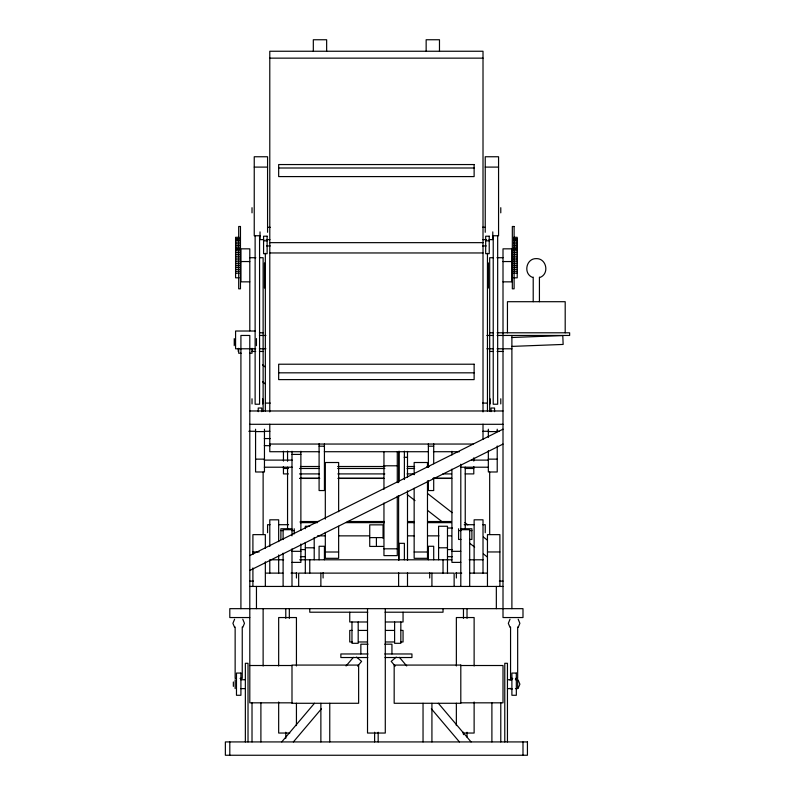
<?xml version="1.0" encoding="UTF-8"?>
<svg xmlns="http://www.w3.org/2000/svg" width="795" height="795" viewBox="0 0 795 795"><rect width="100%" height="100%" fill="white"/><g stroke="black" fill="none" stroke-linecap="round" stroke-linejoin="round"><path stroke-width="1.19" d="M233.352 681.961L233.352 686.383M234.605 619.235L232.915 623.32L234.605 627.404M242.773 627.404L244.463 623.32L242.773 619.235M510.022 619.235L508.333 623.32L510.022 627.404M518.191 627.404L519.88 623.32L518.191 619.235M518.191 688.261L519.88 684.177L518.191 680.093M281.738 741.924L314.482 703.257M346.073 665.962L353.378 657.336M293.375 741.924L321.468 708.762M357.581 666.121L361.596 661.38L356.508 657.077M396.288 657.077L391.2 661.38L395.214 666.121M540.063 277.415C549.633 273.778 546.562 258.305 536.317 258.613C526.081 258.305 523.001 273.778 532.58 277.415M510.022 680.093L511.901 678.841M249.799 555.566L503.006 429.191M249.799 570.462L503.006 444.087M511.891 337.507L562.8 335.55L563.138 344.434L511.891 346.401M269.783 58.144L483.012 58.144M254.241 167.099L267.567 167.099M485.238 167.099L498.564 167.099M278.667 168.003L474.128 168.003M267.816 227.291L270.28 227.291M482.515 227.291L484.99 227.291M260.293 235.757L254.241 235.757L254.241 156.754L267.567 156.754L267.567 232.309M492.503 235.757L498.564 235.757L498.564 156.754L485.238 156.754L485.238 232.309M239.136 237.308L235.578 237.308L235.578 277.813L239.136 277.813M513.659 237.308L517.217 237.308L517.217 277.813L513.659 277.813M263.731 239.623L260.015 239.623L260.015 231.892M266.206 239.623L269.922 239.623M482.883 239.623L486.59 239.623M489.074 239.623L492.781 239.623L492.781 231.892M235.578 240.497L239.136 240.507M513.659 240.497L517.217 240.507M263.572 240.815L267.12 240.815M485.675 240.815L489.233 240.815M235.578 242.137L239.136 242.147M513.659 242.147L517.217 242.137M269.783 242.654L483.012 242.654M235.578 243.817L239.136 243.827M513.659 243.827L517.217 243.817M235.578 245.516L239.136 245.516M513.659 245.516L517.217 245.516M235.578 245.526L239.136 245.526M513.659 245.526L517.217 245.526M266.573 245.933L270.28 245.933M482.515 245.933L486.222 245.933M235.578 247.235L239.136 247.245M513.659 247.235L517.217 247.245M235.578 248.994L239.136 248.994M513.659 248.994L517.217 248.994M235.578 249.004L239.136 249.004M513.659 249.004L517.217 249.004M235.578 250.773L239.136 250.763M513.659 250.773L517.217 250.763M235.578 252.562L239.136 252.552M513.659 252.552L517.217 252.562M269.783 252.959L483.012 252.959M235.578 254.38L239.136 254.37M513.659 254.37L517.217 254.38M235.578 256.199L239.136 256.209M513.659 256.209L517.217 256.199M249.799 257.719L255.851 257.719M259.488 257.719L263.125 257.719L263.125 411.363M493.307 257.719L489.68 257.719L489.68 411.363M496.945 257.719L503.006 257.719M235.578 258.057L239.136 258.047M513.659 258.047L517.217 258.057M235.578 259.905L239.136 259.915M513.659 259.905L517.217 259.915M240.915 261.545L249.799 261.545M503.006 261.545L511.891 261.545M235.578 261.774L239.136 261.784M513.659 261.774L517.217 261.784M235.578 263.662L239.136 263.672M513.659 263.672L517.217 263.662M235.578 267.458L239.136 267.448M513.659 267.458L517.217 267.448M235.578 269.366L239.136 269.356M513.659 269.356L517.217 269.366M235.578 271.274L239.136 271.264M513.659 271.274L517.217 271.264M235.578 273.172L239.136 273.172M513.659 273.172L517.217 273.172M249.799 281.847L240.915 281.847L240.915 248.835L249.799 248.835L249.799 330.829M503.006 281.847L511.891 281.847L511.891 248.835L503.006 248.835L503.006 617.546L522.991 617.546L522.991 608.662L229.805 608.662L229.805 617.546L249.799 617.546M255.125 331.018L235.578 331.018L235.578 348.786L255.722 348.786M259.418 332.797L263.125 332.797M489.68 332.797L493.377 332.797M497.084 332.797L569.637 332.797L569.637 335.46L497.084 335.46M259.418 335.46L265.928 335.46M486.868 335.46L493.377 335.46M259.418 348.786L265.928 348.786M486.868 348.786L493.377 348.786M497.084 348.786L511.891 348.786M252.015 351.45L255.722 351.45M259.418 351.45L263.125 351.45M489.68 351.45L493.377 351.45M497.084 351.45L503.245 351.45M241.114 353.228L238.689 353.228L238.689 348.299M249.59 353.228L252.015 353.228L252.015 348.299M278.667 372.825L474.128 372.825M265.341 403.095L270.28 403.095M482.515 403.095L487.454 403.095M249.799 410.975L503.006 410.975M249.799 424.301L503.006 424.301M248.815 431.288L255.006 431.288M264.914 431.288L269.873 431.288M482.923 431.288L489.124 431.288M496.557 431.288L499.031 431.288M255.573 431.586L264.457 431.586M488.339 431.586L497.223 431.586L497.223 429.211M264.298 438.562L270.35 438.562M269.783 444.047L473.095 444.047M264.298 445.667L270.35 445.667M319.093 446.194L324.43 446.194M428.376 446.194L433.702 446.194M319.371 451.719L269.783 451.719L269.783 424.202M324.33 451.719L428.465 451.719M433.424 451.719L459.46 451.719M291.994 454.412L300.878 454.412M404.168 457.284L407.497 457.284M255.573 459.142L264.457 459.142M488.339 459.142L497.223 459.142M264.298 460.106L292.163 460.106M471.544 460.106L488.508 460.106M383.955 465.791L397.281 465.791M300.421 466.506L319.043 466.506M337.656 466.506L384.83 466.506M407.169 466.506L414.612 466.506M427.024 466.506L429.509 466.506M264.298 467.212L292.163 467.212M460.643 467.212L488.508 467.212M283.447 468.484L288.386 468.484M299.516 468.484L319.292 468.484M337.656 468.484L384.83 468.484M407.05 468.484L414.612 468.484M465.145 468.484L473.79 468.484M288.386 473.909L283.447 473.909L283.447 466.496M299.516 473.909L319.292 473.909M337.835 473.909L384.8 473.909M407.05 473.909L414.463 473.909M442.894 473.909L451.55 473.909M465.145 473.909L473.79 473.909L473.79 466.496M299.894 478.242L319.64 478.242M338.143 478.242L383.806 478.242M433.166 478.242L451.669 478.242M299.894 478.431L319.64 478.431M338.143 478.431L383.806 478.431M433.166 478.431L451.669 478.431M300.162 521.53L318.755 521.53M347.266 521.53L384.462 521.53M408.014 521.53L414.215 521.53M427.849 521.53L451.401 521.53M300.162 522.643L317.513 522.643M346.024 522.643L384.462 522.643M408.014 522.643L414.215 522.643M427.849 522.643L451.401 522.643M270.042 524.7L267.567 524.7L267.567 532.7M278.697 524.7L288.595 524.7M464.21 524.7L474.098 524.7M482.764 524.7L485.238 524.7L485.238 532.7M309.762 526.26L305.32 526.26L305.32 528.745M447.555 528.029L452.405 528.029M291.795 528.755L280.893 528.755L280.893 539.457M461.001 528.755L471.902 528.755L471.902 539.457L469.487 539.457M291.994 529.699L283.109 529.699L283.109 539.567M460.802 529.699L469.686 529.699L469.686 586.442M280.893 530.593L283.318 530.593M291.795 530.593L294.22 530.593M458.576 530.593L461.001 530.593M469.487 530.593L471.902 530.593M317.513 535.86L324.956 535.86M338.591 535.86L369.586 535.86M408.014 535.86L414.215 535.86M427.849 535.86L438.999 535.86M447.684 535.86L451.401 535.86M369.735 537.609L383.061 537.609M461.001 539.457L458.576 539.457L458.576 528.755M383.061 546.423L369.735 546.423L369.735 524.849L383.061 524.849L383.061 538.304M305.32 547.795L314.204 547.795M438.592 547.795L447.476 547.795M383.955 548.808L397.281 548.808M300.401 549.574L305.24 549.574M447.555 549.574L452.405 549.574M291.994 551.332L300.878 551.332M451.918 551.332L460.802 551.332M252.909 551.959L259.12 551.959M325.314 552.008L338.64 552.008M414.155 552.008L427.481 552.008M487.454 551.959L499.896 551.959M300.401 556.679L305.24 556.679M447.555 556.679L452.405 556.679M283.616 559.789L269.783 559.789L269.783 573.115M299.705 559.789L451.858 559.789M469.179 559.789L483.012 559.789M291.994 562.383L300.878 562.383L300.878 543.969M460.802 562.383L451.918 562.383L451.918 469.13M265.59 573.115L282.871 573.115M291.04 573.115L297.231 573.115M455.575 573.115L461.756 573.115M469.934 573.115L487.206 573.115M249.799 581.115L253.436 581.115M499.369 581.115L503.006 581.115M249.799 586.442L503.006 586.442M367.757 612.21L309.762 612.21L309.762 608.662M385.038 612.21L443.034 612.21L443.034 608.662M367.101 621.988L349.75 621.988L349.75 612.21M385.694 621.988L403.055 621.988L403.055 612.21M352.225 630.425L349.75 630.425L349.75 641.972L352.225 641.972M358.426 630.425L367.101 630.425M385.694 630.425L394.38 630.425M400.571 630.425L403.055 630.425L403.055 641.972L400.571 641.972M358.426 641.972L367.101 641.972M385.694 641.972L394.38 641.972M368.025 644.198L360.851 644.198L360.851 653.967M384.77 644.198L391.945 644.198L391.945 653.967M368.025 653.967L340.866 653.967L340.866 657.525L367.817 657.525M384.77 653.967L411.939 653.967L411.939 657.525L384.979 657.525M249.799 665.514L291.994 665.514M460.802 665.514L503.006 665.514L503.006 702.83L460.802 702.83M236.175 678.403L235.141 678.403L235.141 626.987M240.05 678.403L242.246 678.403L242.246 626.987M512.745 678.403L510.559 678.403L510.559 626.987M515.468 678.403L517.664 678.403L517.664 626.987M240.815 679.735L245.357 679.735M507.449 679.735L511.99 679.735M515.389 679.735L517.664 679.735L517.664 688.619L515.389 688.619M240.815 688.619L245.357 688.619M507.449 688.619L511.99 688.619M291.994 702.83L249.799 702.83L249.799 335.46L240.915 335.46L240.915 608.662M289.778 733.04L278.667 733.04L278.667 701.995M463.018 733.04L474.128 733.04L474.128 701.995M510.022 688.261L511.901 689.513M262.509 364.826L265.441 367.111M427.73 493.625L452.166 512.686M464.876 522.593L467.808 524.879M483.449 537.072L487.365 540.123M262.509 381.719L265.441 384.005M407.199 494.52L415.02 500.621M427.73 510.529L442.388 521.957M469.766 543.303L474.655 547.109M483.449 553.966L487.365 557.017M399.418 657.336L406.722 665.962M438.313 703.257L471.067 741.924M431.337 708.762L459.421 741.924M565.195 332.797L565.195 301.703L507.449 301.703L507.449 332.797M539.427 277.097L539.427 301.703M533.207 277.097L533.207 301.703M522.991 741.924L522.991 755.25M511.891 335.46L511.891 608.662M507.449 741.924L507.449 663.298L504.775 663.298L504.775 741.924M500.78 207.694L500.78 212.851M500.78 398.782L500.78 403.94M500.78 702.83L500.78 741.924M499.896 586.442L499.896 534.638L487.454 534.638L487.454 586.442M497.67 235.479L497.67 404.228L493.228 404.228L493.228 235.479M497.223 445.965L497.223 471.982L488.339 471.982L488.339 450.755M496.338 586.442L496.338 608.662M494.56 411.671L494.56 408.024L491.012 408.024L491.012 411.671M491.896 702.83L491.896 741.924M490.118 398.782L490.118 403.94M489.68 472.081L489.68 534.031M488.339 262.897L488.339 288.088M488.339 429.211L488.339 437.389M487.454 253.277L487.454 411.263M483.012 411.949L483.012 51.248L269.783 51.248L269.783 411.949M483.012 424.202L483.012 439.426M483.012 573.115L483.012 519.811L474.128 519.811L474.128 573.115M474.128 665.971L474.128 617.546L456.36 617.546L456.36 665.971M473.79 457.841L473.79 461.07M467.023 608.662L467.023 618.351M467.023 732.235L467.023 737.074M465.244 467.122L465.244 529.231M463.465 608.662L463.465 618.351M463.465 732.235L463.465 734.65M460.802 464.22L460.802 586.442M456.36 572.678L456.36 578.005M456.36 703.237L456.36 725.587M454.134 586.442L454.134 573.115L298.662 573.115L298.662 586.442M451.918 451.272L451.918 454.959M447.476 573.115L447.476 526.26L438.592 526.26L438.592 559.789M443.034 559.789L443.034 573.115M439.476 51.248L439.476 39.75L426.15 39.75L426.15 51.248M433.702 443.769L433.702 463.783M433.702 478.232L433.702 490.555L428.376 490.555L428.376 480.697M433.702 559.789L433.702 546.274L428.376 546.274L428.376 559.789M431.923 573.115L431.923 586.442M431.923 703.277L431.923 741.924M429.707 572.678L429.707 578.005M428.376 443.769L428.376 467.44M427.481 467.41L427.481 462.511L414.155 462.511L414.155 474.764M427.481 480.896L427.481 558.319L414.155 558.319L414.155 488.249M423.039 703.277L423.039 741.924M407.497 451.401L407.497 477.159M407.497 490.823L407.497 560.485M407.497 572.788L407.497 586.442M404.387 451.143L404.387 479.534M404.387 559.789L404.387 543.333L399.05 543.333L399.05 559.789M400.829 621.988L400.829 643.304L394.608 643.304L394.608 621.988M399.05 451.143L399.05 480.766M398.613 451.709L398.613 482.615M398.613 495.782L398.613 560.485M398.613 572.788L398.613 586.442M397.281 451.808L397.281 482.595M397.281 496.14L397.281 555.625L383.955 555.625L383.955 502.957M385.287 608.662L385.287 733.04L367.519 733.04L367.519 608.662M383.955 451.808L383.955 489.332M378.172 732.235L378.172 741.924M376.403 538.483L376.403 545.539M374.624 732.235L374.624 741.924M358.187 621.988L358.187 643.304L351.966 643.304L351.966 621.988M338.64 511.732L338.64 462.511L325.314 462.511L325.314 519.085M338.64 526.26L338.64 558.319L325.314 558.319L325.314 532.392M329.756 703.277L329.756 741.924M326.646 51.248L326.646 39.75L313.319 39.75L313.319 51.248M324.43 443.769L324.43 490.555L319.093 490.555L319.093 443.769M324.43 559.789L324.43 546.274L319.093 546.274L319.093 559.789M323.098 572.678L323.098 578.005M320.872 573.115L320.872 586.442M320.872 703.277L320.872 741.924M314.204 537.44L314.204 559.789M309.762 559.789L309.762 573.115M305.32 542.409L305.32 573.115M300.878 451.272L300.878 530.484M296.436 572.678L296.436 578.005M296.436 665.971L296.436 617.546L278.667 617.546L278.667 665.971M296.436 703.237L296.436 725.587M294.22 528.755L294.22 533.912M291.994 451.272L291.994 535.86M291.994 548.878L291.994 586.442M289.33 608.662L289.33 618.351M287.552 450.974L287.552 461.279M287.552 467.122L287.552 529.231M285.783 608.662L285.783 618.351M285.783 732.235L285.783 738.287M283.447 451.182L283.447 461.07M283.109 553.131L283.109 586.442M278.667 541.624L278.667 519.811L269.783 519.811L269.783 546.463M278.667 554.95L278.667 573.115M265.341 253.277L265.341 411.263M265.341 548.202L265.341 534.638L252.909 534.638L252.909 554.423M265.341 561.777L265.341 586.442M264.457 262.897L264.457 288.088M264.457 429.211L264.457 471.982L255.573 471.982L255.573 429.211M263.125 472.081L263.125 534.031M263.125 608.662L263.125 666.001M262.678 398.782L262.678 403.94M261.793 411.671L261.793 408.024L258.236 408.024L258.236 411.671M260.899 702.83L260.899 741.924M259.567 235.479L259.567 404.228L255.125 404.228L255.125 235.479M256.457 338.571L256.457 345.676M256.457 586.442L256.457 608.662M252.909 567.968L252.909 586.442M252.462 348.786L252.462 351.45M252.015 207.694L252.015 212.851M252.015 398.782L252.015 403.94M252.015 702.83L252.015 741.924M248.02 741.924L248.02 663.298L245.357 663.298L245.357 741.924M238.252 348.786L238.252 351.45M235.141 679.735L235.141 688.619M234.694 339.902L234.694 344.344M234.247 338.571L234.247 345.676M229.805 741.924L229.805 755.25M474.128 164.555L278.667 164.555L278.667 176.589L474.128 176.589L474.128 164.555M240.468 226.495L238.689 226.495L238.689 288.814L240.468 288.814L240.468 226.495M514.107 226.495L512.328 226.495L512.328 288.814L514.107 288.814L514.107 226.495M267.12 236.214L263.572 236.214L263.572 253.685L267.12 253.685L267.12 236.214M489.233 236.214L485.675 236.214L485.675 253.685L489.233 253.685L489.233 236.214M239.136 238.888L235.578 238.888L239.136 238.888M517.217 238.888L513.659 238.888L517.217 238.888M239.136 265.55L235.578 265.55L239.136 265.56M517.217 265.55L513.659 265.55L517.217 265.56M474.128 364.219L278.667 364.219L278.667 379.613L474.128 379.613L474.128 364.219M358.634 665.077L291.994 665.077L291.994 703.277L358.634 703.277L358.634 665.077M460.802 665.077L394.171 665.077L394.171 703.277L460.802 703.277L460.802 665.077M240.915 673.067L236.473 673.067L236.473 695.277L240.915 695.277L240.915 673.067M516.333 673.067L511.891 673.067L511.891 695.277L516.333 695.277L516.333 673.067M527.433 741.924L225.363 741.924L225.363 755.25L527.433 755.25L527.433 741.924"/></g></svg>
